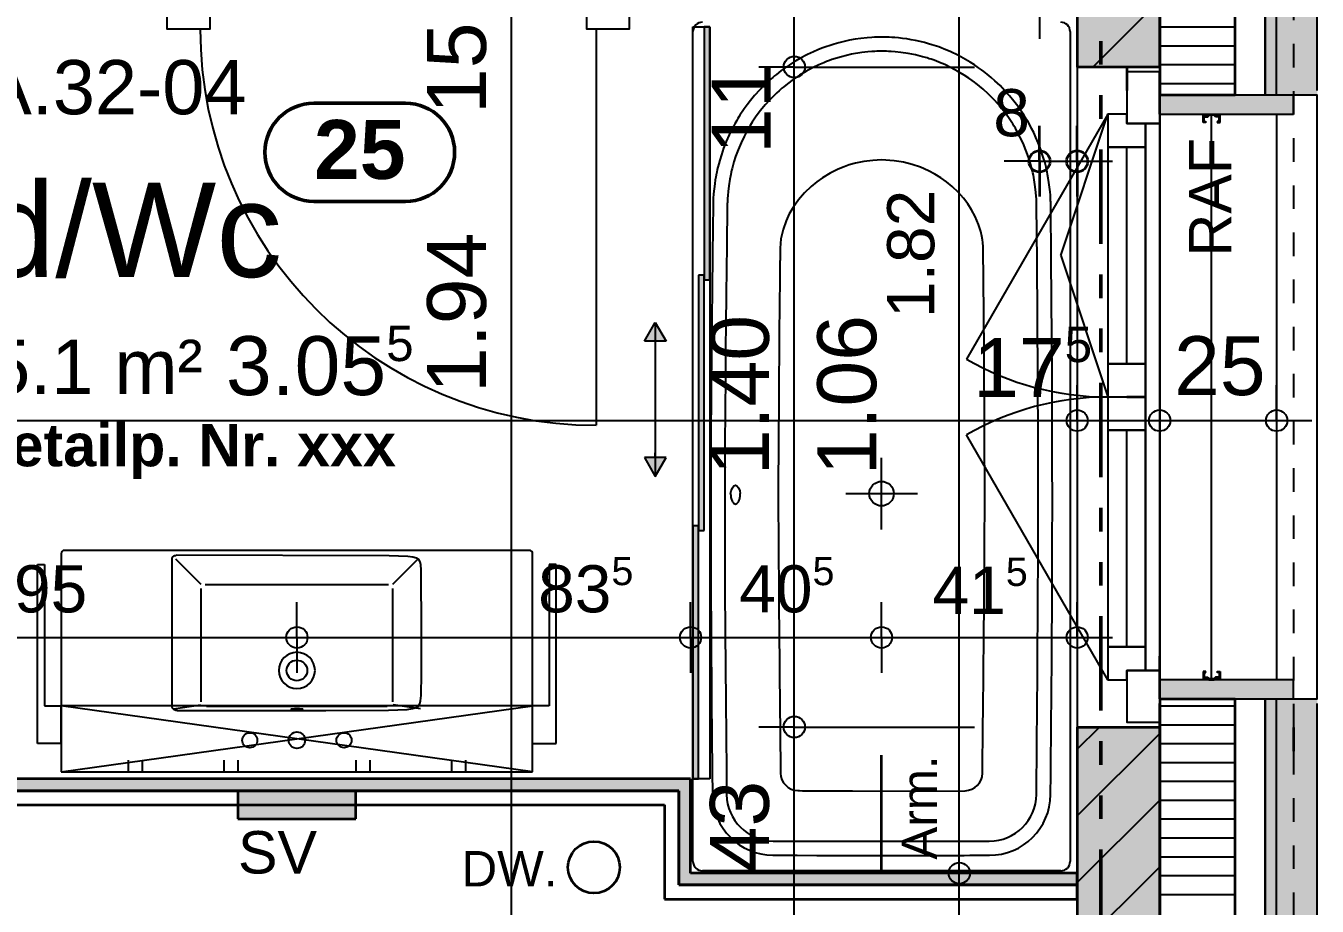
# Model space of a CAD drawing. Header units: centimetres. Extents: x 0.3 to 84.3, y 0.3 to 59.7.
# Drawn here: x 58.63 to 64.1, y 35.21 to 38.94 of the extents above; entities that cross this region are included whole.
import ezdxf

# ---------------------------------------------------------------- set-up
doc = ezdxf.new("R2010")
doc.units = ezdxf.units.CM
for name, pattern in [('AUSGEZOGEN', [0]), ('LINIE_17', [0.05, 0, -0.05]), ('LINIE_23', [0.79, 0.4, -0.13, 0, -0.13, 0, -0.13]), ('PHANTOM', [63.5, 31.75, -6.35, 6.35, -6.35, 6.35, -6.35]), ('PUNKT', [6.35, 0, -6.35]), ('RAND', [44.45, 12.7, -6.35, 12.7, -6.35, 0, -6.35]), ('VERDECKT', [9.525, 6.35, -3.175])]:
    doc.linetypes.add(name, pattern=pattern)
for name, color, linetype, lineweight in [('Allgemein', 7, 'AUSGEZOGEN', 35), ('Aussenwandverkleidung', 7, 'AUSGEZOGEN', 35), ('Bad', 7, 'AUSGEZOGEN', 25), ('Bauachsen grob', 7, 'RAND', 25), ('Daemmung', 7, 'AUSGEZOGEN', 35), ('Fenster', 7, 'AUSGEZOGEN', 35), ('Fensterleibung Beton', 7, 'AUSGEZOGEN', 35), ('Fuellflaeche tragende Wände MW', 7, 'AUSGEZOGEN', 25), ('Holz Fassadenverkleidung', 7, 'AUSGEZOGEN', 35), ('Konstruktion oben', 7, 'VERDECKT', 25), ('Leichtbauwaende', 7, 'AUSGEZOGEN', 35), ('Oeffnungsrichtung Fenster', 7, 'AUSGEZOGEN', 25), ('Raumbezeichnung', 7, 'AUSGEZOGEN', 35), ('Rolladen', 7, 'AUSGEZOGEN', 25), ('Spengler', 7, 'AUSGEZOGEN', 35), ('Text Werkplan Ausfuehrung', 7, 'AUSGEZOGEN', 50), ('Tuerzarge', 7, 'AUSGEZOGEN', 25), ('Unterkonstruktion', 7, 'AUSGEZOGEN', 35), ('Vorhangbrett', 7, 'AUSGEZOGEN', 25), ('Wand Mauerwerk tragend', 7, 'AUSGEZOGEN', 35), ('Werkplan- Ausfuehrungsmasse', 7, 'AUSGEZOGEN', 25)]:
    doc.layers.add(name, color=color, linetype=linetype, lineweight=lineweight)
for name, color, linetype, lineweight, true_color in [('Fachplaner Sanitaer', 7, 'AUSGEZOGEN', 35, 0x656565), ('Sanitaer Apparate', 7, 'AUSGEZOGEN', 35, 0x656565), ('Sanitaer Leitungen', 7, 'AUSGEZOGEN', 35, 0x656565), ('Sanitaer Text', 7, 'AUSGEZOGEN', 35, 0x656565), ('Sanitaer Vermassung', 7, 'AUSGEZOGEN', 35, 0x656565)]:
    doc.layers.add(name, color=color, linetype=linetype, lineweight=lineweight, true_color=true_color)
doc.styles.add('ARIAL', font='ARIAL.TTF')

msp = doc.modelspace()

# ---------------------------------------------------------------- hatches: boundary and pattern name
at = {"layer": 'Allgemein', "linetype": 'AUSGEZOGEN', "lineweight": 25}
h = msp.add_hatch(color=32, dxfattribs=at)
h.paths.add_polyline_path([(63.884, 48.7477), (63.884, 38.6497), (63.932, 38.6497), (63.932, 48.7477)])
h.paths.add_polyline_path([(63.884, 36.0897), (63.884, 31.2297), (63.932, 31.2297), (63.932, 36.0897)])
h.paths.add_polyline_path([(63.884, 28.6697), (63.884, 26.3897), (63.932, 26.3897), (63.932, 28.6697)])
h.paths.add_polyline_path([(63.884, 23.8297), (63.884, 20.2597), (63.932, 20.2597), (63.932, 23.8297)])
at = {"layer": 'Bad', "linetype": 'AUSGEZOGEN', "lineweight": 25, "true_color": 0xa8ffff}
for points in [[(61.528, 37.8664), (61.528, 38.9397), (61.504, 38.9397), (61.504, 37.8664)], [(61.504, 36.8031), (61.504, 37.8864), (61.48, 37.8864), (61.48, 36.8031)], [(61.48, 35.7497), (61.48, 36.8231), (61.456, 36.8231), (61.456, 35.7497)]]:
    msp.add_hatch(color=131, dxfattribs=at).paths.add_polyline_path(points)
at = {"layer": 'Bad', "linetype": 'AUSGEZOGEN', "lineweight": 25}
msp.add_hatch(color=7, dxfattribs=at).paths.add_polyline_path([(61.25, 37.6064), (61.296, 37.6864), (61.342, 37.6064)], flags=16)
msp.add_hatch(color=7, dxfattribs=at).paths.add_polyline_path([(61.25, 37.1131), (61.296, 37.0331), (61.342, 37.1131)])
at = {"layer": 'Daemmung', "linetype": 'AUSGEZOGEN', "lineweight": 25}
for points in [[(63.756, 38.6497), (63.436, 38.6497), (63.436, 38.5697), (63.756, 38.5697), (63.836, 38.5697), (63.884, 38.5697), (63.932, 38.5697), (64.004, 38.5697), (64.004, 38.6497), (63.932, 38.6497), (63.884, 38.6497), (63.836, 38.6497)], [(63.756, 36.1697), (63.436, 36.1697), (63.436, 36.0897), (63.756, 36.0897), (63.836, 36.0897), (63.884, 36.0897), (63.932, 36.0897), (64.004, 36.0897), (64.004, 36.1697), (63.932, 36.1697), (63.884, 36.1697), (63.836, 36.1697)]]:
    msp.add_hatch(color=32, dxfattribs=at).paths.add_polyline_path(points)
at = {"layer": 'Fachplaner Sanitaer', "linetype": 'AUSGEZOGEN', "lineweight": 35, "true_color": 0xedf5de}
msp.add_hatch(color=7, dxfattribs=at).paths.add_polyline_path([(59.526, 35.6997), (59.526, 35.5797), (60.026, 35.5797), (60.026, 35.6997)])
at = {"layer": 'Fuellflaeche tragende Wände MW', "linetype": 'AUSGEZOGEN', "lineweight": 25}
for points in [[(63.086, 47.9497), (63.086, 38.7697), (63.436, 38.7697), (63.436, 47.9497)], [(63.086, 35.9697), (63.086, 31.3497), (63.436, 31.3497), (63.436, 35.9697)]]:
    msp.add_hatch(color=254, dxfattribs=at).paths.add_polyline_path(points)
at = {"layer": 'Leichtbauwaende', "linetype": 'AUSGEZOGEN', "lineweight": 25, "true_color": 0xababab}
for points in [[(56.976, 35.6997), (61.446, 35.6997), (61.446, 35.7497), (56.976, 35.7497)], [(61.396, 35.6997), (61.396, 35.2997), (61.446, 35.2997), (61.446, 35.6997)], [(61.446, 35.2997), (63.086, 35.2997), (63.086, 35.3497), (61.446, 35.3497)]]:
    msp.add_hatch(color=253, dxfattribs=at).paths.add_polyline_path(points)
at = {"layer": 'Spengler', "linetype": 'AUSGEZOGEN', "lineweight": 25, "true_color": 0xfafafa}
for points in [[(64.104, 38.6497), (64.104, 48.7957), (63.932, 48.7957), (63.932, 38.6497)], [(64.104, 31.2297), (64.104, 36.0897), (63.932, 36.0897), (63.932, 31.2297)]]:
    msp.add_hatch(color=7, dxfattribs=at).paths.add_polyline_path(points)

# ---------------------------------------------------------------- linework, layer by layer
at = {"layer": 'Allgemein', "color": 7, "linetype": 'AUSGEZOGEN', "lineweight": 25}
for p, q in [((63.884, 48.6997), (63.884, 38.6497)), ((63.932, 38.6497), (63.932, 48.7477)), ((63.884, 36.0897), (63.884, 31.2297)), ((63.932, 31.2297), (63.932, 36.0897))]:
    msp.add_line(p, q, dxfattribs=at)
at = {"layer": 'Aussenwandverkleidung', "color": 7, "linetype": 'VERDECKT', "lineweight": 25}
msp.add_line((63.932, 38.5697), (63.932, 36.1697), dxfattribs=at)
at = {"layer": 'Bad', "color": 7, "linetype": 'AUSGEZOGEN', "lineweight": 25}
for p, q in [((61.456, 35.7497), (61.456, 38.9397)), ((61.456, 38.9397), (61.528, 38.9397)), ((61.528, 38.9397), (61.504, 38.9397)), ((61.504, 38.9397), (61.504, 37.8864)), ((61.528, 38.9397), (61.528, 35.7497)), ((61.528, 37.8664), (61.528, 38.9397)), ((61.504, 37.8864), (61.48, 37.8864)), ((61.48, 37.8864), (61.48, 36.8231)), ((61.504, 37.8864), (61.504, 37.8664)), ((61.504, 37.8664), (61.504, 37.8864)), ((61.504, 37.8664), (61.528, 37.8664)), ((61.504, 36.8031), (61.504, 37.8664)), ((61.25, 37.6064), (61.296, 37.6864)), ((61.296, 37.6864), (61.296, 37.0331)), ((61.296, 37.6864), (61.296, 37.6864)), ((61.296, 37.6864), (61.296, 37.6864)), ((61.296, 37.6864), (61.296, 37.6864)), ((61.296, 37.6864), (61.342, 37.6064)), ((61.342, 37.6064), (61.25, 37.6064)), ((61.296, 37.6064), (61.296, 37.5864)), ((61.342, 37.1131), (61.25, 37.1131)), ((61.25, 37.1131), (61.296, 37.0331)), ((61.296, 37.1131), (61.296, 37.1331)), ((61.296, 37.0331), (61.342, 37.1131)), ((61.296, 37.0331), (61.296, 37.0331)), ((61.296, 37.0331), (61.296, 37.0331)), ((61.296, 37.0331), (61.296, 37.0331)), ((61.48, 36.8231), (61.456, 36.8231)), ((61.456, 36.8231), (61.456, 35.7497)), ((61.48, 36.8231), (61.48, 36.8031)), ((61.48, 36.8031), (61.48, 36.8231)), ((61.48, 36.8031), (61.504, 36.8031)), ((61.48, 35.7497), (61.48, 36.8031)), ((61.528, 35.7497), (61.456, 35.7497)), ((61.456, 35.7497), (61.48, 35.7497))]:
    msp.add_line(p, q, dxfattribs=at)
at = {"layer": 'Bauachsen grob', "color": 32, "linetype": 'LINIE_23', "lineweight": 50, "true_color": 0xc36e14}
msp.add_line((63.186, 1.3897), (63.186, 58.1), dxfattribs=at)
at = {"layer": 'Daemmung', "color": 7, "linetype": 'AUSGEZOGEN', "lineweight": 35}
for p, q in [((63.756, 38.6497), (63.756, 48.2997)), ((63.436, 47.9497), (63.436, 38.7697)), ((63.436, 38.7697), (63.436, 38.6497)), ((63.756, 38.6497), (63.436, 38.6497)), ((63.436, 36.0897), (63.756, 36.0897)), ((63.436, 36.0897), (63.436, 35.9697)), ((63.756, 31.2297), (63.756, 36.0897)), ((63.436, 35.9697), (63.436, 31.3497))]:
    msp.add_line(p, q, dxfattribs=at)
at = {"layer": 'Daemmung', "color": 7, "linetype": 'AUSGEZOGEN', "lineweight": 25}
for p, q in [((63.436, 38.9397), (63.756, 38.9397)), ((63.436, 38.8597), (63.756, 38.8597)), ((63.436, 38.7797), (63.756, 38.7797)), ((63.436, 38.6997), (63.756, 38.6997)), ((63.436, 38.6997), (63.756, 38.6997)), ((63.756, 38.6497), (63.436, 38.6497)), ((63.436, 38.6497), (63.436, 38.5697)), ((63.836, 38.6497), (63.756, 38.6497)), ((63.884, 38.6497), (63.836, 38.6497)), ((64.004, 38.6497), (63.932, 38.6497)), ((64.004, 38.5697), (64.004, 38.6497)), ((63.436, 38.5697), (63.756, 38.5697)), ((63.756, 38.5697), (63.836, 38.5697)), ((63.836, 38.5697), (63.884, 38.5697)), ((63.884, 38.5697), (63.932, 38.5697)), ((63.932, 38.5697), (64.004, 38.5697)), ((63.756, 36.1697), (63.436, 36.1697)), ((63.436, 36.1697), (63.436, 36.0897)), ((63.836, 36.1697), (63.756, 36.1697)), ((63.884, 36.1697), (63.836, 36.1697)), ((63.932, 36.1697), (63.884, 36.1697)), ((64.004, 36.1697), (63.932, 36.1697)), ((64.004, 36.0897), (64.004, 36.1697)), ((63.436, 36.0897), (63.756, 36.0897)), ((63.756, 36.0897), (63.836, 36.0897)), ((63.836, 36.0897), (63.884, 36.0897)), ((63.932, 36.0897), (64.004, 36.0897))]:
    msp.add_line(p, q, dxfattribs=at)
for points in [[(63.436, 36.0597), (63.756, 36.0597), (63.756, 36.0597)], [(63.436, 35.9797), (63.756, 35.9797), (63.756, 35.9797)], [(63.436, 35.8997), (63.756, 35.8997), (63.756, 35.8997)], [(63.436, 35.8197), (63.756, 35.8197), (63.756, 35.8197)], [(63.436, 35.8197), (63.756, 35.8197), (63.756, 35.8197)], [(63.436, 35.7397), (63.756, 35.7397), (63.756, 35.7397)], [(63.436, 35.6597), (63.756, 35.6597), (63.756, 35.6597)], [(63.436, 35.5797), (63.756, 35.5797), (63.756, 35.5797)], [(63.436, 35.4997), (63.756, 35.4997), (63.756, 35.4997)], [(63.436, 35.4997), (63.756, 35.4997), (63.756, 35.4997)], [(63.436, 35.4197), (63.756, 35.4197), (63.756, 35.4197)], [(63.436, 35.3397), (63.756, 35.3397), (63.756, 35.3397)], [(63.436, 35.2597), (63.756, 35.2597), (63.756, 35.2597)]]:
    msp.add_lwpolyline(points, dxfattribs=at)
at = {"layer": 'Fachplaner Sanitaer', "color": 55, "linetype": 'VERDECKT', "lineweight": 35, "true_color": 0x91b44b}
for p, q in [((59.526, 35.6997), (59.526, 35.5797)), ((60.026, 35.6997), (59.526, 35.6997)), ((60.026, 35.5797), (60.026, 35.6997)), ((59.526, 35.5797), (60.026, 35.5797))]:
    msp.add_line(p, q, dxfattribs=at)
at = {"layer": 'Fenster', "color": 7, "linetype": 'AUSGEZOGEN', "lineweight": 25}
for p, q in [((63.296, 37.5107), (63.296, 38.4297)), ((63.296, 36.3097), (63.296, 37.2287))]:
    msp.add_line(p, q, dxfattribs=at)
for points in [[(63.436, 38.5297), (63.436, 38.7497), (63.296, 38.7497), (63.296, 38.5297), (63.436, 38.5297)], [(63.436, 36.0897), (64.104, 36.0897), (64.104, 38.6497), (63.436, 38.6497), (63.436, 36.0897)], [(63.376, 38.4297), (63.376, 38.5297), (63.296, 38.5297), (63.296, 38.5697), (63.216, 38.5697), (63.216, 38.4297), (63.376, 38.4297)], [(63.376, 38.5297), (63.376, 37.3707), (63.296, 37.3707), (63.296, 37.3687), (63.376, 37.3687), (63.376, 36.2097), (63.436, 36.2097), (63.436, 38.5297), (63.376, 38.5297)], [(63.376, 37.5107), (63.376, 38.4297), (63.216, 38.4297), (63.216, 37.5107), (63.376, 37.5107)], [(63.296, 37.3707), (63.376, 37.3707), (63.376, 37.5107), (63.216, 37.5107), (63.216, 37.3707), (63.296, 37.3707)], [(63.376, 37.2287), (63.376, 37.3687), (63.296, 37.3687), (63.216, 37.3687), (63.216, 37.2287), (63.376, 37.2287)], [(63.376, 36.3097), (63.376, 37.2287), (63.216, 37.2287), (63.216, 36.3097), (63.376, 36.3097)], [(63.296, 36.1697), (63.296, 36.2097), (63.376, 36.2097), (63.376, 36.3097), (63.216, 36.3097), (63.216, 36.1697), (63.296, 36.1697)], [(63.436, 35.9897), (63.436, 36.2097), (63.296, 36.2097), (63.296, 35.9897), (63.436, 35.9897)]]:
    msp.add_lwpolyline(points, dxfattribs=at)
at = {"layer": 'Fensterleibung Beton', "color": 7, "linetype": 'AUSGEZOGEN', "lineweight": 25}
msp.add_line((63.086, 38.7697), (63.086, 35.9697), dxfattribs=at)
at = {"layer": 'Holz Fassadenverkleidung', "color": 7, "linetype": 'LINIE_17', "lineweight": 25}
msp.add_line((64.004, 48.8677), (64.004, 10.9417), dxfattribs=at)
at = {"layer": 'Konstruktion oben', "color": 7, "linetype": 'PUNKT', "lineweight": 35}
msp.add_line((64.004, 48.8677), (64.004, 10.9417), dxfattribs=at)
at = {"layer": 'Leichtbauwaende', "color": 7, "linetype": 'AUSGEZOGEN', "lineweight": 35}
for p, q in [((61.446, 35.7497), (56.976, 35.7497)), ((61.446, 35.6997), (61.446, 35.7497)), ((61.396, 35.6997), (56.976, 35.6997)), ((56.976, 35.6997), (61.396, 35.6997)), ((61.396, 35.6397), (61.396, 35.6997)), ((61.396, 35.6997), (61.396, 35.6397)), ((61.446, 35.3497), (61.446, 35.6997)), ((56.976, 35.6397), (61.336, 35.6397)), ((61.336, 35.6397), (61.336, 35.2397)), ((61.396, 35.6397), (61.396, 35.2997)), ((61.396, 35.2997), (61.396, 35.6397)), ((63.086, 35.3497), (61.446, 35.3497)), ((63.086, 35.2997), (63.086, 35.3497)), ((61.396, 35.2997), (61.446, 35.2997)), ((61.446, 35.2997), (61.396, 35.2997)), ((63.086, 35.2997), (61.446, 35.2997)), ((61.446, 35.2997), (63.086, 35.2997)), ((63.086, 35.2397), (63.086, 35.2997)), ((61.336, 35.2397), (61.396, 35.2397)), ((61.396, 35.2397), (63.086, 35.2397))]:
    msp.add_line(p, q, dxfattribs=at)
at = {"layer": 'Oeffnungsrichtung Fenster', "color": 7, "linetype": 'AUSGEZOGEN', "lineweight": 25}
for p, q in [((63.216, 38.5697), (62.616, 37.5305)), ((63.016, 37.9702), (63.216, 38.5697)), ((63.016, 37.9702), (63.216, 37.3707)), ((63.216, 36.1697), (62.616, 37.209))]:
    msp.add_line(p, q, dxfattribs=at)
for centre, start, end in [((63.216, 38.5697), 240, 270), ((63.216, 36.1697), 90, 120)]:
    msp.add_arc(centre, 1.2, start, end, dxfattribs=at)
at = {"layer": 'Rolladen', "color": 7, "linetype": 'AUSGEZOGEN', "lineweight": 25}
for p, q in [((63.62, 38.5687), (63.624, 38.5687)), ((63.62, 38.5347), (63.62, 38.5687)), ((63.624, 38.5627), (63.624, 38.5687)), ((63.638, 38.5627), (63.645, 38.5697)), ((63.6397, 38.5587), (63.6467, 38.5657)), ((63.645, 38.5697), (63.667, 38.5697)), ((63.6653, 38.5657), (63.6467, 38.5657)), ((63.65, 38.5697), (63.651, 38.5697)), ((63.651, 38.5697), (63.661, 38.5697)), ((63.6723, 38.5587), (63.6653, 38.5657)), ((63.674, 38.5627), (63.667, 38.5697)), ((63.688, 38.5687), (63.692, 38.5687)), ((63.688, 38.5627), (63.688, 38.5687)), ((63.692, 38.5347), (63.692, 38.5687)), ((63.632, 38.5347), (63.62, 38.5347)), ((63.624, 38.5627), (63.638, 38.5627)), ((63.624, 38.5387), (63.624, 38.5587)), ((63.624, 38.5587), (63.6397, 38.5587)), ((63.624, 38.5387), (63.632, 38.5387)), ((63.632, 38.5387), (63.632, 38.5347)), ((63.688, 38.5587), (63.6723, 38.5587)), ((63.688, 38.5627), (63.674, 38.5627)), ((63.68, 38.5387), (63.68, 38.5347)), ((63.688, 38.5387), (63.68, 38.5387)), ((63.68, 38.5347), (63.692, 38.5347)), ((63.688, 38.5387), (63.688, 38.5587)), ((63.62, 36.2047), (63.62, 36.1707)), ((63.632, 36.2047), (63.62, 36.2047)), ((63.62, 36.1707), (63.624, 36.1707)), ((63.624, 36.2007), (63.632, 36.2007)), ((63.624, 36.2007), (63.624, 36.1807)), ((63.624, 36.1807), (63.6397, 36.1807)), ((63.624, 36.1767), (63.638, 36.1767)), ((63.624, 36.1767), (63.624, 36.1707)), ((63.632, 36.2007), (63.632, 36.2047)), ((63.638, 36.1767), (63.645, 36.1697)), ((63.6397, 36.1807), (63.6467, 36.1737)), ((63.645, 36.1697), (63.667, 36.1697)), ((63.6653, 36.1737), (63.6467, 36.1737)), ((63.65, 36.1697), (63.651, 36.1697)), ((63.651, 36.1697), (63.661, 36.1697)), ((63.6723, 36.1807), (63.6653, 36.1737)), ((63.674, 36.1767), (63.667, 36.1697)), ((63.688, 36.1807), (63.6723, 36.1807)), ((63.688, 36.1767), (63.674, 36.1767)), ((63.68, 36.2047), (63.692, 36.2047)), ((63.68, 36.2007), (63.68, 36.2047)), ((63.688, 36.2007), (63.68, 36.2007)), ((63.688, 36.2007), (63.688, 36.1807)), ((63.688, 36.1767), (63.688, 36.1707)), ((63.688, 36.1707), (63.692, 36.1707)), ((63.692, 36.2047), (63.692, 36.1707))]:
    msp.add_line(p, q, dxfattribs=at)
at = {"layer": 'Rolladen', "color": 7, "linetype": 'PHANTOM', "lineweight": 25}
msp.add_line((63.656, 36.1697), (63.656, 38.5697), dxfattribs=at)
at = {"layer": 'Sanitaer Apparate', "color": 7, "linetype": 'AUSGEZOGEN', "lineweight": 25}
for p, q in [((61.456, 35.3997), (61.456, 38.9197)), ((63.056, 38.9197), (63.056, 35.3997)), ((61.6017, 38.1836), (61.5994, 38.0066)), ((61.5394, 38.0074), (61.5383, 37.9165)), ((61.5994, 38.0066), (61.5983, 37.9158)), ((61.8188, 37.2019), (61.8175, 36.9597)), ((62.6945, 36.9597), (62.6933, 37.2017)), ((62.256, 36.8077), (62.256, 37.1117)), ((61.8175, 36.9597), (61.8187, 36.7178)), ((62.104, 36.9597), (62.408, 36.9597)), ((62.6932, 36.7176), (62.6945, 36.9597)), ((58.776, 36.705), (58.776, 35.7857)), ((60.762, 36.719), (58.79, 36.719)), ((60.776, 35.7857), (60.776, 36.705)), ((58.676, 35.8997), (58.676, 36.6597)), ((58.676, 36.6597), (58.706, 36.6597)), ((58.706, 36.6597), (58.706, 36.0597)), ((59.2463, 36.0589), (59.2463, 36.681)), ((59.3703, 36.5744), (59.263, 36.6817)), ((60.289, 36.6817), (60.1813, 36.574)), ((60.876, 36.6597), (60.846, 36.6597)), ((60.846, 36.6597), (60.846, 36.0597)), ((60.876, 35.8997), (60.876, 36.6597)), ((58.706, 36.0597), (58.776, 36.0597)), ((58.776, 35.8997), (58.776, 36.0597)), ((59.2521, 36.0475), (59.3676, 36.064)), ((60.2999, 36.0475), (60.1837, 36.0641)), ((60.776, 35.8997), (60.776, 36.0597)), ((60.846, 36.0597), (60.776, 36.0597)), ((58.776, 35.8997), (58.676, 35.8997)), ((60.776, 35.8997), (60.876, 35.8997)), ((59.0603, 35.8297), (59.0603, 35.7797)), ((59.1203, 35.8297), (59.1203, 35.7797)), ((59.466, 35.8297), (59.466, 35.7797)), ((59.526, 35.8297), (59.526, 35.7797)), ((60.026, 35.8297), (60.026, 35.7797)), ((60.086, 35.8297), (60.086, 35.7797)), ((60.4317, 35.8297), (60.4317, 35.7797)), ((60.4917, 35.8297), (60.4917, 35.7797)), ((58.782, 35.7797), (60.77, 35.7797)), ((62.256, 35.6983), (62.6104, 35.6997)), ((61.7959, 35.4857), (61.8014, 35.4857)), ((61.8014, 35.4857), (61.8981, 35.4855)), ((61.8981, 35.4855), (62.256, 35.4851)), ((62.256, 35.4851), (62.6464, 35.4855)), ((62.6464, 35.4855), (62.7133, 35.4856)), ((61.8013, 35.4257), (61.898, 35.4255)), ((62.6465, 35.4255), (62.7134, 35.4256)), ((63.016, 35.3597), (61.496, 35.3597))]:
    msp.add_line(p, q, dxfattribs=at)
at = {"layer": 'Sanitaer Apparate', "color": 7, "linetype": 'PHANTOM', "lineweight": 25}
for p, q in [((60.776, 36.0597), (58.776, 36.0597)), ((58.776, 36.0597), (58.776, 35.7797)), ((58.776, 35.7797), (60.776, 36.0597)), ((60.776, 35.7797), (58.776, 36.0597)), ((60.776, 35.7797), (60.776, 36.0597)), ((58.776, 35.7797), (60.776, 35.7797))]:
    msp.add_line(p, q, dxfattribs=at)
at = {"layer": 'Sanitaer Apparate', "color": 240, "linetype": 'VERDECKT', "lineweight": 35}
msp.add_line((62.256, 35.3497), (62.256, 35.8497), dxfattribs=at)
at = {"layer": 'Sanitaer Apparate', "color": 7, "linetype": 'AUSGEZOGEN', "lineweight": 25}
for points in [[(62.2558, 38.8966), (62.2538, 38.8965), (62.2522, 38.8965), (62.2507, 38.8965), (62.2485, 38.8965), (62.2455, 38.8965), (62.2412, 38.8964), (62.2352, 38.8962), (62.2267, 38.8959), (62.2143, 38.8952), (62.1947, 38.8937), (62.1688, 38.8909), (62.1436, 38.8873), (62.1204, 38.8831), (62.0977, 38.8783), (62.0755, 38.8728), (62.0555, 38.8672), (62.0377, 38.8616), (62.0203, 38.8557), (62.003, 38.8493), (61.9859, 38.8425), (61.9675, 38.8346), (61.9413, 38.8222), (61.9092, 38.8052), (61.8832, 38.7899), (61.8643, 38.7778), (61.8471, 38.766), (61.8309, 38.7543), (61.8185, 38.7449), (61.81, 38.7381), (61.8024, 38.7319), (61.7952, 38.7258), (61.7881, 38.7197), (61.7806, 38.713), (61.7705, 38.7038), (61.7572, 38.691), (61.7391, 38.6725), (61.7178, 38.6489), (61.6997, 38.6272), (61.6856, 38.6089), (61.674, 38.5929), (61.6644, 38.579), (61.6569, 38.5676), (61.6512, 38.5586), (61.6463, 38.5506), (61.642, 38.5434), (61.6378, 38.5363), (61.6334, 38.5285), (61.6275, 38.5177), (61.6197, 38.5027), (61.6094, 38.4815), (61.5975, 38.4543), (61.5863, 38.4256), (61.5766, 38.3976), (61.5697, 38.375), (61.5652, 38.3585), (61.5619, 38.3453), (61.5593, 38.3342), (61.557, 38.3235), (61.5548, 38.3128), (61.5528, 38.3021), (61.5509, 38.2904), (61.5484, 38.2742), (61.5459, 38.2535), (61.5439, 38.2318), (61.5425, 38.2115), (61.542, 38.1989), (61.5419, 38.194), (61.5418, 38.1905), (61.5417, 38.1872), (61.5417, 38.1852), (61.5417, 38.1844)], [(62.9738, 38.1806), (62.9738, 38.1815), (62.9738, 38.1822), (62.9738, 38.1828), (62.9738, 38.1837), (62.9738, 38.1849), (62.9738, 38.1866), (62.9737, 38.1889), (62.9736, 38.1926), (62.9735, 38.1973), (62.9733, 38.2023), (62.9731, 38.2078), (62.9727, 38.2152), (62.9721, 38.2256), (62.9709, 38.2406), (62.9689, 38.2596), (62.9663, 38.2794), (62.9633, 38.2983), (62.9606, 38.3133), (62.9583, 38.3245), (62.9561, 38.3349), (62.9537, 38.3452), (62.9511, 38.3555), (62.9481, 38.3668), (62.9434, 38.3832), (62.9367, 38.4046), (62.9289, 38.4268), (62.9204, 38.4487), (62.9112, 38.4704), (62.9015, 38.4912), (62.8925, 38.5093), (62.8845, 38.5242), (62.8776, 38.5365), (62.8716, 38.5468), (62.8656, 38.5566), (62.8594, 38.5665), (62.853, 38.5763), (62.8456, 38.5871), (62.8339, 38.6036), (62.8173, 38.6253), (62.799, 38.6475), (62.7797, 38.6691), (62.7586, 38.6908), (62.7369, 38.7113), (62.7212, 38.7251), (62.7123, 38.7326), (62.7048, 38.7387), (62.6971, 38.7448), (62.6893, 38.7508), (62.6807, 38.7573), (62.6678, 38.7665), (62.6506, 38.7783), (62.6321, 38.7901), (62.6117, 38.8022), (62.5829, 38.8179), (62.5475, 38.8349), (62.5218, 38.8457), (62.5086, 38.8509), (62.4984, 38.8546), (62.4888, 38.858), (62.4793, 38.8612), (62.4691, 38.8644), (62.4552, 38.8686), (62.4377, 38.8734), (62.4193, 38.8779), (62.4008, 38.882), (62.3823, 38.8855), (62.3637, 38.8886), (62.3453, 38.8911), (62.3275, 38.8931), (62.312, 38.8945), (62.2991, 38.8953), (62.2877, 38.8959), (62.2753, 38.8963), (62.2638, 38.8965), (62.2582, 38.8966), (62.2558, 38.8966)], [(62.256, 38.8366), (62.255, 38.8366), (62.251, 38.8365), (62.2438, 38.8364), (62.2359, 38.8362), (62.2272, 38.8358), (62.2152, 38.8352), (62.1986, 38.8338), (62.1722, 38.8308), (62.129, 38.8237), (62.0864, 38.8135), (62.0608, 38.806), (62.0452, 38.8009), (62.0357, 38.7975), (62.0304, 38.7956), (62.0228, 38.7927), (62.0107, 38.7878), (61.9904, 38.7791), (61.9631, 38.766), (61.9351, 38.7509), (61.9078, 38.7345), (61.8813, 38.7167), (61.8571, 38.6988), (61.8414, 38.6862), (61.8337, 38.6798), (61.8276, 38.6745), (61.8211, 38.6687), (61.8122, 38.6606), (61.8002, 38.6491), (61.7834, 38.632), (61.7629, 38.6093), (61.7427, 38.5847), (61.7248, 38.5608), (61.7134, 38.5443), (61.7079, 38.5359), (61.7035, 38.5291), (61.6989, 38.5217), (61.6927, 38.5113), (61.6845, 38.4968), (61.6732, 38.4755), (61.6601, 38.4479), (61.6478, 38.4186), (61.6372, 38.3899), (61.6299, 38.3671), (61.6253, 38.3511), (61.6222, 38.3395), (61.6201, 38.3311), (61.6183, 38.3232), (61.6162, 38.3134), (61.6123, 38.2936), (61.6078, 38.2651), (61.605, 38.2412), (61.6035, 38.2245), (61.6027, 38.2125), (61.6022, 38.2038), (61.602, 38.1959), (61.6018, 38.1887), (61.6017, 38.1846), (61.6017, 38.1836)], [(62.9138, 38.18), (62.9138, 38.1817), (62.9138, 38.1838), (62.9137, 38.1867), (62.9137, 38.1903), (62.9136, 38.1946), (62.9134, 38.2007), (62.913, 38.2091), (62.9123, 38.2212), (62.9109, 38.238), (62.9081, 38.262), (62.9038, 38.2906), (62.9, 38.3105), (62.8978, 38.3204), (62.896, 38.3284), (62.8939, 38.3369), (62.8909, 38.3486), (62.8863, 38.3648), (62.879, 38.3877), (62.8685, 38.4166), (62.8562, 38.4462), (62.8431, 38.474), (62.8319, 38.4953), (62.8236, 38.51), (62.8174, 38.5204), (62.8128, 38.5279), (62.8084, 38.5348), (62.8029, 38.5432), (62.7915, 38.5599), (62.7734, 38.584), (62.7531, 38.6088), (62.7316, 38.6326), (62.7089, 38.6553), (62.6867, 38.6757), (62.6712, 38.6887), (62.6633, 38.6951), (62.6569, 38.7001), (62.6499, 38.7054), (62.6402, 38.7126), (62.6264, 38.7222), (62.6063, 38.7355), (62.5799, 38.7513), (62.5517, 38.7664), (62.5239, 38.7797), (62.5017, 38.7891), (62.486, 38.7953), (62.4745, 38.7994), (62.4662, 38.8023), (62.4585, 38.8048), (62.4489, 38.8079), (62.4295, 38.8135), (62.4002, 38.8207), (62.3687, 38.827), (62.3382, 38.8315), (62.3141, 38.8341), (62.2973, 38.8353), (62.2851, 38.836), (62.2764, 38.8363), (62.2688, 38.8365), (62.2621, 38.8365), (62.258, 38.8366), (62.256, 38.8366)], [(62.2562, 38.3754), (62.2195, 38.3737), (62.1814, 38.369), (62.146, 38.3617), (62.1188, 38.354), (62.0979, 38.3468), (62.0714, 38.3359), (62.0383, 38.3193), (62.0063, 38.3001), (61.9811, 38.2821), (61.957, 38.2624), (61.9296, 38.236), (61.9033, 38.2055), (61.8809, 38.1741), (61.8649, 38.1465), (61.8511, 38.1176), (61.8383, 38.0808), (61.8294, 38.0405), (61.8259, 38.0011)], [(62.6869, 38.0001), (62.6867, 38.0073), (62.6865, 38.0128), (62.6861, 38.0182), (62.6855, 38.0258), (62.6842, 38.0364), (62.6817, 38.0515), (62.677, 38.0723), (62.668, 38.1014), (62.6535, 38.1355), (62.6383, 38.1637), (62.6218, 38.1893), (62.6033, 38.2135), (62.5822, 38.2373), (62.556, 38.2624), (62.5318, 38.2823), (62.5077, 38.2996), (62.4826, 38.3151), (62.4556, 38.3295), (62.422, 38.3442), (62.3859, 38.3566), (62.3491, 38.3659), (62.3091, 38.3722), (62.2562, 38.3754)], [(61.5417, 38.1844), (61.5414, 38.1654), (61.5412, 38.1452), (61.5409, 38.1224), (61.5405, 38.0926), (61.54, 38.0515), (61.5394, 38.0074)], [(62.9193, 37.4368), (62.9193, 37.4552), (62.9159, 37.9507), (62.9149, 38.0653), (62.9138, 38.18)], [(62.9793, 37.437), (62.9793, 37.4555), (62.9759, 37.9511), (62.9738, 38.1806)], [(61.8259, 38.0011), (61.8257, 37.9835), (61.8256, 37.971), (61.8255, 37.9637), (61.8255, 37.9575), (61.8254, 37.9513), (61.8253, 37.945), (61.8253, 37.9385), (61.8252, 37.931), (61.8251, 37.9227), (61.825, 37.9123), (61.8249, 37.9001), (61.8247, 37.8827), (61.8245, 37.8658), (61.8244, 37.8562), (61.8243, 37.8479), (61.8242, 37.8375), (61.8241, 37.8248), (61.8239, 37.8048), (61.8236, 37.7814), (61.8232, 37.7403), (61.8224, 37.656), (61.8217, 37.5811), (61.8212, 37.527), (61.8208, 37.477), (61.8203, 37.4229), (61.8197, 37.3396), (61.8188, 37.202)], [(62.6933, 37.2017), (62.6924, 37.3433), (62.6916, 37.4515), (62.6907, 37.5596), (62.6893, 37.7259), (62.6869, 38.0001)], [(61.5383, 37.9165), (61.5379, 37.8811), (61.5376, 37.8539), (61.5373, 37.8268), (61.5369, 37.7893), (61.5363, 37.7413), (61.5358, 37.6913), (61.5353, 37.6395), (61.5348, 37.5794), (61.5343, 37.5192), (61.5341, 37.4909), (61.534, 37.4753), (61.5339, 37.4613), (61.5337, 37.4456)], [(61.5983, 37.9158), (61.597, 37.8006), (61.5957, 37.6805), (61.5947, 37.5751), (61.5943, 37.5168), (61.5937, 37.4451)], [(61.5337, 37.4456), (61.5331, 37.3702), (61.5327, 37.316), (61.5325, 37.2697), (61.5322, 37.2241), (61.532, 37.1768), (61.5318, 37.1213), (61.5316, 37.0602), (61.5315, 37.014), (61.5315, 36.9909), (61.5314, 36.9598)], [(61.5937, 37.4451), (61.5928, 37.3213), (61.5919, 37.1595), (61.5914, 36.9597)], [(62.9206, 36.9597), (62.9202, 37.1983), (62.9193, 37.4368)], [(62.9806, 36.9598), (62.9805, 37.0579), (62.9804, 37.1273), (62.9803, 37.1899), (62.98, 37.2835), (62.9793, 37.4371)], [(61.6158, 36.9597), (61.6181, 36.9715), (61.6236, 36.9843), (61.6301, 36.9926), (61.6364, 36.9955), (61.6427, 36.9926), (61.6492, 36.9843), (61.6547, 36.9715), (61.6569, 36.9597)], [(61.5314, 36.9598), (61.5313, 36.8033), (61.5314, 36.7176), (61.5315, 36.6725), (61.5317, 36.6239), (61.532, 36.5524)], [(61.5314, 36.9598), (61.5313, 36.8033), (61.5314, 36.7176), (61.5315, 36.6725), (61.5317, 36.6239), (61.532, 36.5524)], [(61.5914, 36.9597), (61.5913, 36.7922), (61.5916, 36.6565), (61.592, 36.5526)], [(61.6158, 36.9597), (61.6159, 36.9567), (61.6161, 36.9535), (61.6164, 36.9501), (61.6168, 36.9465), (61.6174, 36.9428), (61.6183, 36.939), (61.6193, 36.9352), (61.6206, 36.9315), (61.6222, 36.9279), (61.6241, 36.9246), (61.6262, 36.9216), (61.6285, 36.9191), (61.631, 36.9173), (61.6337, 36.9161), (61.6364, 36.9158), (61.6391, 36.9161), (61.6418, 36.9173), (61.6443, 36.9191), (61.6466, 36.9216), (61.6487, 36.9246), (61.6506, 36.9279), (61.6521, 36.9315), (61.6535, 36.9352), (61.6545, 36.939), (61.6554, 36.9428), (61.656, 36.9465), (61.6564, 36.9501), (61.6567, 36.9535), (61.6569, 36.9567), (61.6569, 36.9597)], [(62.9196, 36.5482), (62.9201, 36.6533), (62.9205, 36.7904), (62.9206, 36.9597)], [(62.9796, 36.5479), (62.9799, 36.6003), (62.9803, 36.7205), (62.9806, 36.9597)], [(61.8187, 36.7178), (61.8198, 36.5553), (61.8207, 36.4569), (61.8213, 36.3929), (61.8218, 36.3339), (61.8225, 36.27), (61.8234, 36.1815), (61.8244, 36.0808), (61.825, 36.0255), (61.8254, 35.9875), (61.8258, 35.9519), (61.8262, 35.9187), (61.8266, 35.8794), (61.8269, 35.8501), (61.827, 35.8352), (61.8271, 35.828), (61.8272, 35.8214), (61.8272, 35.8152), (61.8273, 35.8112), (61.8273, 35.8046), (61.8274, 35.7948), (61.8275, 35.7864), (61.8276, 35.7798), (61.8276, 35.7741)], [(62.684, 35.7737), (62.6842, 35.794), (62.6843, 35.8062), (62.6844, 35.8148), (62.6845, 35.8258), (62.6847, 35.8393), (62.6848, 35.8504), (62.6849, 35.859), (62.685, 35.87), (62.6852, 35.8878), (62.6856, 35.9246), (62.6862, 35.9799), (62.6868, 36.0388), (62.6874, 36.0953), (62.6879, 36.1432), (62.6884, 36.1936), (62.689, 36.2464), (62.6897, 36.3091), (62.6905, 36.3877), (62.6911, 36.4566), (62.692, 36.5549), (62.6932, 36.7174)], [(59.2463, 36.681), (59.2463, 36.6819), (59.2464, 36.6828), (59.2465, 36.6837), (59.2466, 36.6846), (59.2468, 36.6855), (59.247, 36.6864), (59.2473, 36.6873), (59.2476, 36.6881), (59.248, 36.6889), (59.2484, 36.6897), (59.2488, 36.6905), (59.2493, 36.6913), (59.2499, 36.692), (59.2504, 36.6927), (59.251, 36.6933), (59.2517, 36.6939), (59.2524, 36.6945), (59.2531, 36.695), (59.2538, 36.6955), (59.2546, 36.696), (59.2554, 36.6964), (59.2563, 36.6967), (59.2571, 36.6971), (59.258, 36.6973), (59.2588, 36.6976), (59.2597, 36.6977), (59.2606, 36.6979), (59.2615, 36.698), (59.2624, 36.698), (59.2633, 36.6981)], [(59.2687, 36.0397), (59.8986, 36.04), (60.1643, 36.0417), (60.2442, 36.0447), (60.2661, 36.0477), (60.2813, 36.0522), (60.2913, 36.0588), (60.2976, 36.0682), (60.301, 36.0813), (60.3026, 36.1029), (60.3045, 36.1961), (60.305, 36.3699), (60.3033, 36.6365), (60.3019, 36.6581), (60.2989, 36.671), (60.2929, 36.6802), (60.2832, 36.6865), (60.2684, 36.6909), (60.2467, 36.6937), (60.1667, 36.6963), (59.2633, 36.6981)], [(59.3695, 36.0765), (59.3695, 36.1544), (59.3695, 36.2323), (59.3695, 36.3102), (59.3695, 36.3881), (59.3695, 36.466), (59.3695, 36.5578)], [(59.3866, 36.5748), (59.496, 36.5748), (59.6055, 36.5748), (59.776, 36.5748), (59.8956, 36.5748), (60.0151, 36.5748), (60.1647, 36.5748)], [(60.1818, 36.5578), (60.1818, 36.452), (60.1818, 36.3463), (60.1818, 36.1501), (60.1818, 36.0765)], [(61.532, 36.5524), (61.5328, 36.3723), (61.5349, 36.0786), (61.5378, 35.7849), (61.5381, 35.7507), (61.5385, 35.7165), (61.5389, 35.6823)], [(61.592, 36.5526), (61.5928, 36.3727), (61.5949, 36.0791), (61.5978, 35.7855), (61.5981, 35.7513), (61.5985, 35.7171), (61.5987, 35.7), (61.5989, 35.6829)], [(62.913, 35.6834), (62.9151, 35.9041), (62.9174, 36.1924), (62.9196, 36.5482)], [(62.973, 35.6829), (62.9732, 35.6967), (62.9733, 35.7128), (62.9736, 35.7389), (62.9738, 35.7596), (62.974, 35.7791), (62.9741, 35.7989), (62.9744, 35.8232), (62.9747, 35.8616), (62.9752, 35.9093), (62.9759, 35.9859), (62.9768, 36.0989), (62.978, 36.2714), (62.9796, 36.5479)], [(59.2687, 36.0397), (59.2676, 36.0397), (59.2665, 36.0398), (59.2654, 36.0399), (59.2643, 36.0401), (59.2631, 36.0403), (59.262, 36.0405), (59.2609, 36.0409), (59.2598, 36.0412), (59.2587, 36.0417), (59.2576, 36.0421), (59.2566, 36.0427), (59.2556, 36.0432), (59.2546, 36.0439), (59.2537, 36.0445), (59.2528, 36.0453), (59.252, 36.046), (59.2512, 36.0468), (59.2504, 36.0477), (59.2497, 36.0485), (59.2491, 36.0494), (59.2486, 36.0503), (59.2481, 36.0513), (59.2476, 36.0522), (59.2473, 36.0532), (59.247, 36.0541), (59.2467, 36.0551), (59.2465, 36.056), (59.2464, 36.057), (59.2463, 36.0579), (59.2463, 36.0589)], [(60.1594, 36.0573), (59.776, 36.0573), (59.3919, 36.0573)], [(59.8, 36.0458), (59.7999, 36.0457), (59.7998, 36.0455), (59.7994, 36.0454), (59.7989, 36.0452), (59.7982, 36.045), (59.7972, 36.0448), (59.7959, 36.0447), (59.7944, 36.0445), (59.7926, 36.0443), (59.7904, 36.0442), (59.7879, 36.044), (59.7852, 36.0439), (59.7823, 36.0438), (59.7792, 36.0438), (59.776, 36.0437), (59.7728, 36.0438), (59.7697, 36.0438), (59.7668, 36.0439), (59.764, 36.044), (59.7616, 36.0442), (59.7594, 36.0443), (59.7576, 36.0445), (59.7561, 36.0447), (59.7548, 36.0448), (59.7538, 36.045), (59.7531, 36.0452), (59.7526, 36.0454), (59.7522, 36.0455), (59.7521, 36.0457), (59.752, 36.0458), (59.7521, 36.046), (59.7522, 36.0461), (59.7526, 36.0463), (59.7531, 36.0465), (59.7538, 36.0466), (59.7548, 36.0468), (59.7561, 36.047), (59.7576, 36.0472), (59.7594, 36.0473), (59.7616, 36.0475), (59.764, 36.0476), (59.7668, 36.0478), (59.7697, 36.0478), (59.7728, 36.0479), (59.776, 36.0479), (59.7792, 36.0479), (59.7823, 36.0478), (59.7852, 36.0478), (59.7879, 36.0476), (59.7904, 36.0475), (59.7926, 36.0473), (59.7944, 36.0472), (59.7959, 36.047), (59.7972, 36.0468), (59.7982, 36.0466), (59.7989, 36.0465), (59.7994, 36.0463), (59.7998, 36.0461), (59.7999, 36.046), (59.8, 36.0458)], [(61.9007, 35.6998), (61.9027, 35.6998), (61.9042, 35.6998), (61.9078, 35.6998), (61.9201, 35.6997), (61.932, 35.6996), (61.9361, 35.6996), (61.9388, 35.6995), (61.9444, 35.6995), (61.9569, 35.6994), (61.9793, 35.6993), (62.0127, 35.6991), (62.0592, 35.6988), (62.1335, 35.6985), (62.256, 35.6983)], [(61.795, 35.4257), (61.7978, 35.4257), (61.7996, 35.4257), (61.8013, 35.4257)], [(61.8979, 35.4255), (61.9814, 35.4253), (62.0453, 35.4252), (62.1044, 35.4252), (62.1696, 35.4252), (62.256, 35.4251)], [(62.256, 35.4251), (62.3233, 35.4252), (62.3672, 35.4252), (62.4316, 35.4252), (62.5001, 35.4253), (62.5602, 35.4254), (62.607, 35.4254), (62.6312, 35.4255), (62.6409, 35.4255), (62.6465, 35.4255)]]:
    msp.add_lwpolyline(points, dxfattribs=at)
for centre, radius in [((62.256, 36.9597), 0.052), ((59.776, 36.2097), 0.0438), ((59.576, 35.9137), 0.032), ((59.776, 35.9137), 0.035), ((59.976, 35.9137), 0.032)]:
    msp.add_circle(centre, radius, dxfattribs=at)
for centre, radius, start, end in [((61.496, 38.9197), 0.04, 90, 180), ((63.016, 38.9197), 0.04, 0, 90), ((58.79, 36.705), 0.014, 90, 180), ((60.762, 36.705), 0.014, 0, 90), ((59.776, 36.2097), 0.0769, 90.0007, 179.9993), ((59.776, 36.2097), 0.0769, 0.0007, 89.9993), ((59.776, 36.2097), 0.0769, 180.0007, 269.9993), ((59.776, 36.2097), 0.0769, 270.0007, 359.9993), ((58.782, 35.7857), 0.006, 180.0004, 270.2839), ((60.77, 35.7857), 0.006, 269.7159, 360), ((61.9034, 35.7755), 0.0757, 181.0641, 268.0014), ((62.6086, 35.7751), 0.0755, 271.4006, 358.9562), ((61.7985, 35.6853), 0.2596, 180.684, 269.2688), ((61.7985, 35.6853), 0.1996, 180.684, 269.2688), ((62.7135, 35.6852), 0.2596, 269.936, 359.4845), ((62.7135, 35.6852), 0.1996, 269.936, 359.4845), ((61.496, 35.3997), 0.04, 180, 270), ((63.016, 35.3997), 0.04, 270, 0)]:
    msp.add_arc(centre, radius, start, end, dxfattribs=at)
at = {"layer": 'Sanitaer Leitungen', "color": 251, "linetype": 'AUSGEZOGEN', "lineweight": 35, "true_color": 0x656565}
msp.add_circle((61.036, 35.3747), 0.11, dxfattribs=at)
at = {"layer": 'Sanitaer Vermassung', "color": 240, "linetype": 'AUSGEZOGEN', "lineweight": 25}
for p, q in [((62.586, 35.3497), (62.586, 38.9897)), ((59.776, 36.3497), (59.776, 36.4997)), ((61.446, 36.3497), (61.446, 36.4997)), ((62.256, 36.3497), (62.256, 36.4997)), ((63.086, 36.3497), (63.086, 36.4997)), ((57.876, 36.3497), (59.776, 36.3497)), ((59.776, 36.3497), (59.776, 36.1997)), ((59.776, 36.3497), (59.776, 36.3497)), ((59.776, 36.3497), (61.446, 36.3497)), ((61.446, 36.3497), (61.446, 36.1997)), ((61.446, 36.3497), (61.446, 36.3497)), ((61.446, 36.3497), (62.256, 36.3497)), ((62.256, 36.3497), (62.256, 36.1997)), ((62.256, 36.3497), (62.256, 36.3497)), ((62.256, 36.3497), (63.086, 36.3497)), ((63.086, 36.3497), (63.086, 36.1997)), ((63.086, 36.3497), (63.086, 36.3497)), ((63.086, 36.3497), (63.236, 36.3497)), ((62.586, 35.3497), (62.436, 35.3497)), ((62.586, 35.3497), (62.736, 35.3497)), ((62.586, 35.3497), (62.586, 35.3497)), ((62.586, 35.1097), (62.586, 35.3497))]:
    msp.add_line(p, q, dxfattribs=at)
for centre in [(59.776, 36.3497), (61.446, 36.3497), (62.256, 36.3497), (63.086, 36.3497), (62.586, 35.3497)]:
    msp.add_circle(centre, 0.045, dxfattribs=at)
at = {"layer": 'Spengler', "color": 7, "linetype": 'AUSGEZOGEN', "lineweight": 25}
for p, q in [((64.104, 38.6697), (64.104, 48.9677)), ((64.104, 31.2297), (64.104, 36.0697))]:
    msp.add_line(p, q, dxfattribs=at)
at = {"layer": 'Text Werkplan Ausfuehrung', "color": 240, "linetype": 'AUSGEZOGEN', "lineweight": 50}
for p, q in [((60.2369, 38.6163), (59.8485, 38.6163)), ((60.2369, 38.1996), (59.8485, 38.1996))]:
    msp.add_line(p, q, dxfattribs=at)
for centre, start, end in [((59.8485, 38.4079), 90, 270), ((60.2369, 38.4079), 270, 90)]:
    msp.add_arc(centre, 0.2083, start, end, dxfattribs=at)
at = {"layer": 'Tuerzarge', "color": 7, "linetype": 'AUSGEZOGEN', "lineweight": 25}
msp.add_line((61.046, 38.9297), (61.046, 37.2497), dxfattribs=at)
for points in [[(59.406, 39.1397), (59.406, 38.9297), (59.226, 38.9297), (59.226, 38.9897), (59.326, 38.9897), (59.326, 39.2897), (59.226, 39.2897), (59.226, 39.3497), (59.406, 39.3497), (59.406, 39.1397)], [(61.086, 39.1397), (61.086, 38.9897), (61.186, 38.9897), (61.186, 38.9297), (61.006, 38.9297), (61.006, 39.3497), (61.186, 39.3497), (61.186, 39.2897), (61.086, 39.2897), (61.086, 39.1397)]]:
    msp.add_lwpolyline(points, dxfattribs=at)
msp.add_arc((61.046, 38.9297), 1.68, 180, 270, dxfattribs=at)
at = {"layer": 'Unterkonstruktion', "color": 7, "linetype": 'AUSGEZOGEN', "lineweight": 25}
for p, q in [((63.884, 38.6497), (63.884, 48.6997)), ((63.756, 48.2997), (63.756, 38.6497)), ((63.836, 38.6497), (63.756, 38.6497)), ((63.884, 38.6497), (63.836, 38.6497)), ((63.756, 36.0897), (63.836, 36.0897)), ((63.756, 36.0897), (63.756, 31.2297)), ((63.836, 36.0897), (63.884, 36.0897)), ((63.884, 31.2297), (63.884, 36.0897))]:
    msp.add_line(p, q, dxfattribs=at)
at = {"layer": 'Vorhangbrett', "color": 191, "linetype": 'PUNKT', "lineweight": 25, "true_color": 0xbe96ea}
msp.add_line((62.926, 38.9897), (62.926, 35.3497), dxfattribs=at)
at = {"layer": 'Vorhangbrett', "color": 191, "linetype": 'AUSGEZOGEN', "lineweight": 35, "true_color": 0xbe96ea}
for p, q in [((62.926, 38.3697), (62.926, 38.5197)), ((63.086, 38.3697), (63.086, 38.5197)), ((62.926, 38.3697), (62.926, 38.2197)), ((63.086, 38.3697), (63.086, 38.2197))]:
    msp.add_line(p, q, dxfattribs=at)
at = {"layer": 'Vorhangbrett', "color": 191, "linetype": 'AUSGEZOGEN', "lineweight": 25, "true_color": 0xbe96ea}
for p, q in [((62.926, 38.3697), (62.776, 38.3697)), ((62.926, 38.3697), (63.086, 38.3697)), ((63.086, 38.3697), (63.236, 38.3697))]:
    msp.add_line(p, q, dxfattribs=at)
at = {"layer": 'Vorhangbrett', "color": 191, "linetype": 'AUSGEZOGEN', "lineweight": 35, "true_color": 0xbe96ea}
for centre in [(62.926, 38.3697), (63.086, 38.3697)]:
    msp.add_circle(centre, 0.045, dxfattribs=at)
at = {"layer": 'Wand Mauerwerk tragend', "color": 7, "linetype": 'AUSGEZOGEN', "lineweight": 35}
for p, q in [((63.436, 38.7697), (63.436, 47.9497)), ((63.086, 38.9897), (63.086, 38.7697)), ((63.296, 38.7697), (63.086, 38.7697)), ((63.436, 38.7697), (63.296, 38.7697)), ((63.086, 35.9697), (63.296, 35.9697)), ((63.086, 35.9697), (63.086, 35.3497)), ((63.296, 35.9697), (63.436, 35.9697)), ((63.436, 31.3497), (63.436, 35.9697)), ((63.086, 35.3497), (63.086, 35.2997)), ((63.086, 35.2997), (63.086, 35.2397)), ((63.086, 35.2397), (63.086, 35.1097))]:
    msp.add_line(p, q, dxfattribs=at)
at = {"layer": 'Wand Mauerwerk tragend', "color": 7, "linetype": 'AUSGEZOGEN', "lineweight": 25}
for p, q in [((63.1519, 38.7697), (63.436, 39.0538)), ((63.4348, 38.7697), (63.436, 38.771))]:
    msp.add_line(p, q, dxfattribs=at)
at = {"layer": 'Wand Mauerwerk tragend', "color": 180, "linetype": 'PUNKT', "lineweight": 35}
for p, q in [((63.436, 38.7697), (63.296, 38.7697)), ((63.296, 38.7697), (63.296, 35.9697)), ((63.436, 38.6497), (63.436, 38.7697)), ((63.436, 38.5697), (63.436, 38.6497)), ((63.436, 36.1697), (63.436, 38.5697)), ((63.436, 36.0897), (63.436, 36.1697)), ((63.436, 35.9697), (63.436, 36.0897)), ((63.296, 35.9697), (63.436, 35.9697))]:
    msp.add_line(p, q, dxfattribs=at)
at = {"layer": 'Wand Mauerwerk tragend', "color": 7, "linetype": 'AUSGEZOGEN', "lineweight": 25}
for points in [[(63.086, 35.8754), (63.086, 35.8754), (63.1803, 35.9697)], [(63.086, 35.5925), (63.086, 35.5925), (63.436, 35.9425)], [(63.086, 35.3097), (63.086, 35.3097), (63.436, 35.6597)], [(63.086, 35.0269), (63.086, 35.0269), (63.436, 35.3769)]]:
    msp.add_lwpolyline(points, dxfattribs=at)
at = {"layer": 'Werkplan- Ausfuehrungsmasse', "color": 7, "linetype": 'AUSGEZOGEN', "lineweight": 25}
for p, q in [((60.686, 35.1097), (60.686, 38.9897)), ((61.886, 38.7697), (61.886, 38.9897)), ((61.886, 38.7697), (61.736, 38.7697)), ((61.886, 38.7697), (62.036, 38.7697)), ((61.886, 38.7697), (62.6506, 38.7697)), ((61.886, 35.9697), (61.886, 38.7697)), ((63.086, 37.2697), (63.086, 37.4197)), ((63.436, 37.2697), (63.436, 37.4197)), ((63.932, 37.2697), (63.932, 37.4197)), ((56.976, 37.2697), (63.086, 37.2697)), ((63.086, 37.2697), (63.086, 37.1197)), ((63.086, 37.2697), (63.086, 37.2697)), ((63.086, 37.2697), (63.436, 37.2697)), ((63.436, 37.2697), (63.436, 37.1197)), ((63.436, 37.2697), (63.436, 37.2697)), ((63.436, 37.2697), (63.932, 37.2697)), ((63.932, 37.2697), (63.932, 37.1197)), ((63.932, 37.2697), (63.932, 37.2697)), ((63.932, 37.2697), (64.082, 37.2697)), ((61.886, 35.9697), (61.736, 35.9697)), ((61.886, 35.9697), (62.036, 35.9697)), ((61.886, 35.1097), (61.886, 35.9697))]:
    msp.add_line(p, q, dxfattribs=at)
msp.add_lwpolyline([(61.886, 35.9697), (62.2606, 35.9697), (62.2606, 35.9697), (62.6506, 35.9697)], dxfattribs=at)
for centre in [(61.886, 38.7697), (63.086, 37.2697), (63.436, 37.2697), (63.932, 37.2697), (61.886, 35.9697)]:
    msp.add_circle(centre, 0.045, dxfattribs=at)

# ---------------------------------------------------------------- texts
at = {"layer": 'Raumbezeichnung', "color": 7, "linetype": 'AUSGEZOGEN', "lineweight": 50, "char_height": 0.23, "width": 0.115, "attachment_point": 7, "style": 'ARIAL'}
for s, insert in [('1A-1A.32-04', (57.7585, 38.5658)), ('BF=\\~5.1\\~m²', (57.7786, 37.3799))]:
    msp.add_mtext(s, dxfattribs=dict(at, insert=insert))
at = {"layer": 'Raumbezeichnung', "color": 7, "linetype": 'AUSGEZOGEN', "lineweight": 35, "insert": (57.757, 37.8732), "char_height": 0.4, "width": 0.2, "attachment_point": 7, "style": 'ARIAL'}
msp.add_mtext('Bad/Wc', dxfattribs=at)
at = {"layer": 'Sanitaer Leitungen', "color": 251, "linetype": 'AUSGEZOGEN', "lineweight": 25, "true_color": 0x656565, "insert": (60.4742, 35.2938), "char_height": 0.15, "width": 0.075, "attachment_point": 7, "style": 'ARIAL'}
msp.add_mtext('DW.', dxfattribs=at)
at = {"layer": 'Sanitaer Text', "color": 55, "linetype": 'AUSGEZOGEN', "lineweight": 35, "true_color": 0x91b44b, "insert": (59.526, 35.3457), "char_height": 0.18, "width": 0.09, "attachment_point": 7, "style": 'ARIAL'}
msp.add_mtext('SV', dxfattribs=at)
at = {"layer": 'Sanitaer Vermassung', "color": 240, "linetype": 'AUSGEZOGEN', "lineweight": 35, "insert": (62.4826, 37.7052), "char_height": 0.2, "width": 0.1, "attachment_point": 7, "rotation": 90, "style": 'ARIAL'}
msp.add_mtext('1.82', dxfattribs=at)
at = {"layer": 'Sanitaer Vermassung', "color": 240, "linetype": 'AUSGEZOGEN', "lineweight": 35, "attachment_point": 7, "style": 'ARIAL'}
for s, insert, char_height, width in [('95', (58.576, 36.4531), 0.2, 0.1), ('83', (60.7994, 36.4533), 0.2, 0.1), ('5', (61.1102, 36.5699), 0.12, 0.06), ('40', (61.6523, 36.4531), 0.2, 0.1), ('5', (61.9631, 36.5698), 0.12, 0.06), ('41', (62.4723, 36.4497), 0.2, 0.1), ('5', (62.7831, 36.5664), 0.12, 0.06)]:
    msp.add_mtext(s, dxfattribs=dict(at, insert=insert, char_height=char_height, width=width))
at = {"layer": 'Text Werkplan Ausfuehrung', "color": 240, "linetype": 'AUSGEZOGEN', "lineweight": 50, "insert": (59.8485, 38.2913), "char_height": 0.25, "width": 0.125, "attachment_point": 7, "style": 'ARIAL'}
msp.add_mtext('\\fArial|i0|b1|c0|p0;25', dxfattribs=at)
at = {"layer": 'Text Werkplan Ausfuehrung', "color": 7, "linetype": 'AUSGEZOGEN', "lineweight": 35, "insert": (63.74, 37.9657), "char_height": 0.18, "width": 0.09, "attachment_point": 7, "rotation": 90, "style": 'ARIAL'}
msp.add_mtext('RAF', dxfattribs=at)
at = {"layer": 'Text Werkplan Ausfuehrung', "color": 7, "linetype": 'AUSGEZOGEN', "lineweight": 35, "insert": (57.7787, 37.0216), "char_height": 0.18, "width": 0.09, "attachment_point": 7, "style": 'ARIAL'}
msp.add_mtext('\\fArial|i0|b1|c0|p0;Sep.\\~Detailp.\\~Nr.\\~xxx', dxfattribs=at)
at = {"layer": 'Text Werkplan Ausfuehrung', "color": 240, "linetype": 'AUSGEZOGEN', "lineweight": 25, "insert": (62.491, 35.4072), "char_height": 0.15, "width": 0.075, "attachment_point": 7, "rotation": 90, "style": 'ARIAL'}
msp.add_mtext('Arm.', dxfattribs=at)
at = {"layer": 'Vorhangbrett', "color": 191, "linetype": 'AUSGEZOGEN', "lineweight": 35, "true_color": 0xbe96ea, "insert": (62.7299, 38.4731), "char_height": 0.2, "width": 0.1, "attachment_point": 7, "style": 'ARIAL'}
msp.add_mtext('8', dxfattribs=at)
at = {"layer": 'Werkplan- Ausfuehrungsmasse', "color": 7, "linetype": 'AUSGEZOGEN', "lineweight": 50, "char_height": 0.25, "width": 0.125, "attachment_point": 7, "rotation": 90, "style": 'ARIAL'}
for s, insert in [('15', (60.5817, 38.5702)), ('11', (61.786, 38.4004)), ('1.94', (60.5817, 37.387)), ('1.40', (61.7817, 37.0382)), ('1.06', (62.237, 37.0379)), ('43', (61.7816, 35.3534))]:
    msp.add_mtext(s, dxfattribs=dict(at, insert=insert))
at = {"layer": 'Werkplan- Ausfuehrungsmasse', "color": 7, "linetype": 'AUSGEZOGEN', "lineweight": 50, "attachment_point": 7, "style": 'ARIAL'}
for s, insert, char_height, width in [('5', (60.1547, 37.52), 0.15, 0.075), ('5', (63.0328, 37.5156), 0.15, 0.075), ('3.05', (59.475, 37.3742), 0.25, 0.125), ('17', (62.6444, 37.3697), 0.25, 0.125), ('25', (63.4968, 37.374), 0.25, 0.125)]:
    msp.add_mtext(s, dxfattribs=dict(at, insert=insert, char_height=char_height, width=width))

doc.saveas('drawing.dxf')
